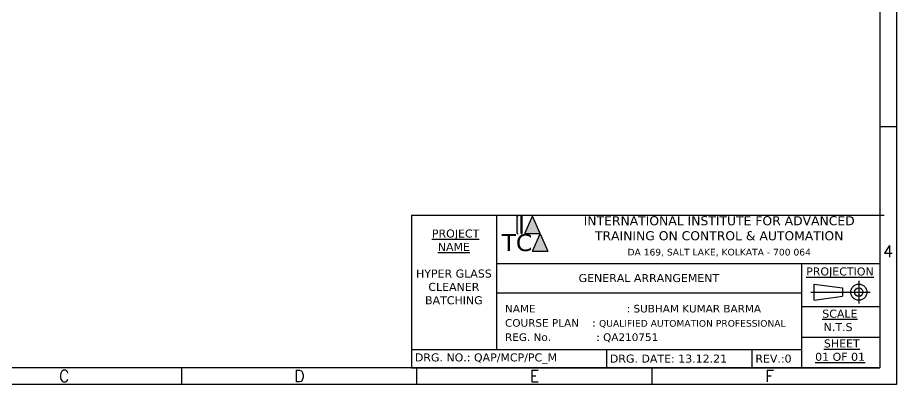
# Model space of a CAD drawing. Header units: millimetres. Extents: x -9791142 to 63260, y -4809864 to 11955173.
# Drawn here: x 15128 to 17763, y -10919 to -9819 of the extents above; entities that cross this region are included whole.
import ezdxf
from ezdxf.enums import TextEntityAlignment as Align

# ---------------------------------------------------------------- set-up
doc = ezdxf.new("R2010")
doc.units = ezdxf.units.MM
doc.header["$LTSCALE"] = 5
doc.styles.add('style2', font='verdana.ttf')

msp = doc.modelspace()

# ---------------------------------------------------------------- hatches: boundary and pattern name
h = msp.add_hatch(color=140)
h.paths.add_polyline_path([(16629.1, -10414), (16626.1, -10414), (16626.1, -10466.3), (16629.1, -10466.3)])
h.paths.add_polyline_path([(16641.4, -10414), (16638.4, -10414), (16638.4, -10466.3), (16641.4, -10466.3)])
for color, points in [(2, [(16672, -10414), (16649, -10466.3), (16695, -10466.3)]), (1, [(16695.4, -10467.3), (16672.4, -10519.6), (16718.4, -10519.6)])]:
    msp.add_hatch(color=color).paths.add_polyline_path(points)

# ---------------------------------------------------------------- linework, layer by layer
at = {"color": 6}
for p, q in [((17713.4, -10145.5), (17763.4, -10145.5)), ((15619.8, -10918.7), (15619.8, -10868.7)), ((16325.2, -10918.7), (16325.2, -10868.7)), ((17030.5, -10918.7), (17030.5, -10868.7))]:
    msp.add_line(p, q, dxfattribs=at)
at = {"color": 84}
for p, q in [((17713.4, -10387.9), (17713.4, -10868.7)), ((16308.7, -10411.8), (16308.7, -10868.7)), ((16308.7, -10411.8), (17726.7, -10411.8)), ((16563.5, -10411.8), (16563.5, -10814.5)), ((16563.5, -10556.2), (17713.4, -10556.2)), ((17478.4, -10556.2), (17478.4, -10868.7)), ((16563.5, -10644), (17478.4, -10644)), ((17478.4, -10684.7), (17713.4, -10684.7)), ((17478.4, -10776.7), (17713.4, -10776.7)), ((16308.7, -10814.5), (17478.4, -10814.5)), ((16893.5, -10814.5), (16893.5, -10868.7)), ((17329.8, -10814.5), (17329.8, -10868.7)), ((16308.7, -10868.7), (17713.4, -10868.7))]:
    msp.add_line(p, q, dxfattribs=at)
at = {"color": 140}
for p, q in [((16629.1, -10414), (16626.1, -10414)), ((16626.1, -10466.3), (16626.1, -10414)), ((16641.4, -10414), (16638.4, -10414)), ((16638.4, -10466.3), (16638.4, -10414)), ((16641.4, -10466.3), (16641.4, -10414))]:
    msp.add_line(p, q, dxfattribs=at)
at = {"color": 2}
for p, q in [((16649, -10466.3), (16672, -10414)), ((16695, -10466.3), (16672, -10414)), ((16649, -10466.3), (16695, -10466.3))]:
    msp.add_line(p, q, dxfattribs=at)
at = {"color": 4}
for p, q in [((16626.1, -10466.3), (16629.1, -10466.3)), ((16638.4, -10466.3), (16641.4, -10466.3))]:
    msp.add_line(p, q, dxfattribs=at)
at = {"color": 1}
for p, q in [((16672.4, -10519.6), (16695.4, -10467.3)), ((16695.4, -10467.3), (16718.4, -10519.6)), ((16672.4, -10519.6), (16718.4, -10519.6))]:
    msp.add_line(p, q, dxfattribs=at)
at = {"color": 160}
for p, q in [((17516.9, -10617.9), (17601.2, -10629.7)), ((17650.6, -10607.9), (17650.6, -10676.5)), ((17506.9, -10642.2), (17684.9, -10642.2)), ((17516.9, -10666.5), (17601.2, -10654.7))]:
    msp.add_line(p, q, dxfattribs=at)
at = {"color": 240}
for points in [[(13476.3, -7875.7), (17763.4, -7875.7), (17763.4, -10918.7), (13476.3, -10918.7)], [(13526.3, -7925.7), (17713.4, -7925.7), (17713.4, -10868.7), (13526.3, -10868.7)]]:
    msp.add_lwpolyline(points, close=True, dxfattribs=at)
at = {"color": 160}
for points in [[(17516.9, -10666.5), (17516.9, -10617.9)], [(17601.2, -10629.7), (17601.2, -10654.7)]]:
    msp.add_lwpolyline(points, dxfattribs=at)
for radius in [24.3, 12.5]:
    msp.add_circle((17650.6, -10642.2), radius, dxfattribs=at)

# ---------------------------------------------------------------- texts
at = {"color": 140, "style": 'style2'}
msp.add_text('TC', height=50.87, dxfattribs=at).set_placement((16625.1, -10519.1), align=Align.CENTER)
at = {"color": 140, "width": 963.119, "attachment_point": 2, "style": 'style2'}
for s, insert, char_height in [('INTERNATIONAL INSTITUTE FOR ADVANCED\\PTRAINING ON CONTROL & AUTOMATION', (17231.8, -10414.6), 27), ('DA 169, SALT LAKE, KOLKATA - 700 064', (17231.8, -10512.3), 20)]:
    msp.add_mtext(s, dxfattribs=dict(at, insert=insert, char_height=char_height))
at = {"color": 211, "char_height": 24, "style": 'style2'}
for s, insert, width, attachment_point in [('\\pxqc;\\P {\\LPROJECT\\PNAME} \\P\\PHYPER GLASS CLEANER BATCHING', (16308.7, -10546.7), 254.85, 4), ('\\pxqc;{\\LPROJECTION} ', (17594, -10583.4), 235, 5), ('\\pxqc;GENERAL ARRANGEMENT', (17021, -10600.1), 914.86, 5), (' {\\LSCALE} \\PN.T.S\\P ', (17588.5, -10747), 235, 5), (' {\\LSHEET\\P01 OF 01\\P} ', (17594.4, -10836.1), 235, 5), (' DRG. NO.: QAP/MCP/PC_M', (16308.7, -10841.6), 579.277, 4), (' DRG. DATE: 13.12.21', (16893.5, -10841.6), 457.43, 4), (' REV.:0 ', (17329.8, -10841.6), 457.43, 4)]:
    msp.add_mtext(s, dxfattribs=dict(at, insert=insert, width=width, attachment_point=attachment_point))
at = {"color": 2, "char_height": 35, "attachment_point": 5, "style": 'style2'}
for s, insert, width in [('{\\Fromans|c0;4}', (17738.4, -10519.6), 50), ('{\\Fromans|c0;C}', (15267.2, -10893.7), 705.35), ('{\\Fromans|c0;D}', (15972.5, -10893.7), 705.35), ('{\\Fromans|c0;E}', (16677.9, -10893.7), 705.35), ('\\pxqc;{\\Fromans|c0;F}', (17383.2, -10893.7), 705.35)]:
    msp.add_mtext(s, dxfattribs=dict(at, insert=insert, width=width))
at = {"color": 211, "insert": (16498.4, -10736.4), "char_height": 22.8, "width": 1173.883, "attachment_point": 4, "line_spacing_factor": 1.125, "style": 'style2'}
msp.add_mtext('^INAME^I^I^I: SUBHAM KUMAR BARMA\\P^ICOURSE PLAN    : {\\H0.87719x;QUALIFIED AUTOMATION PROFESSIONAL}              \\P^IREG. No.^I^I: QA210751', dxfattribs=at)

doc.saveas('drawing.dxf')
